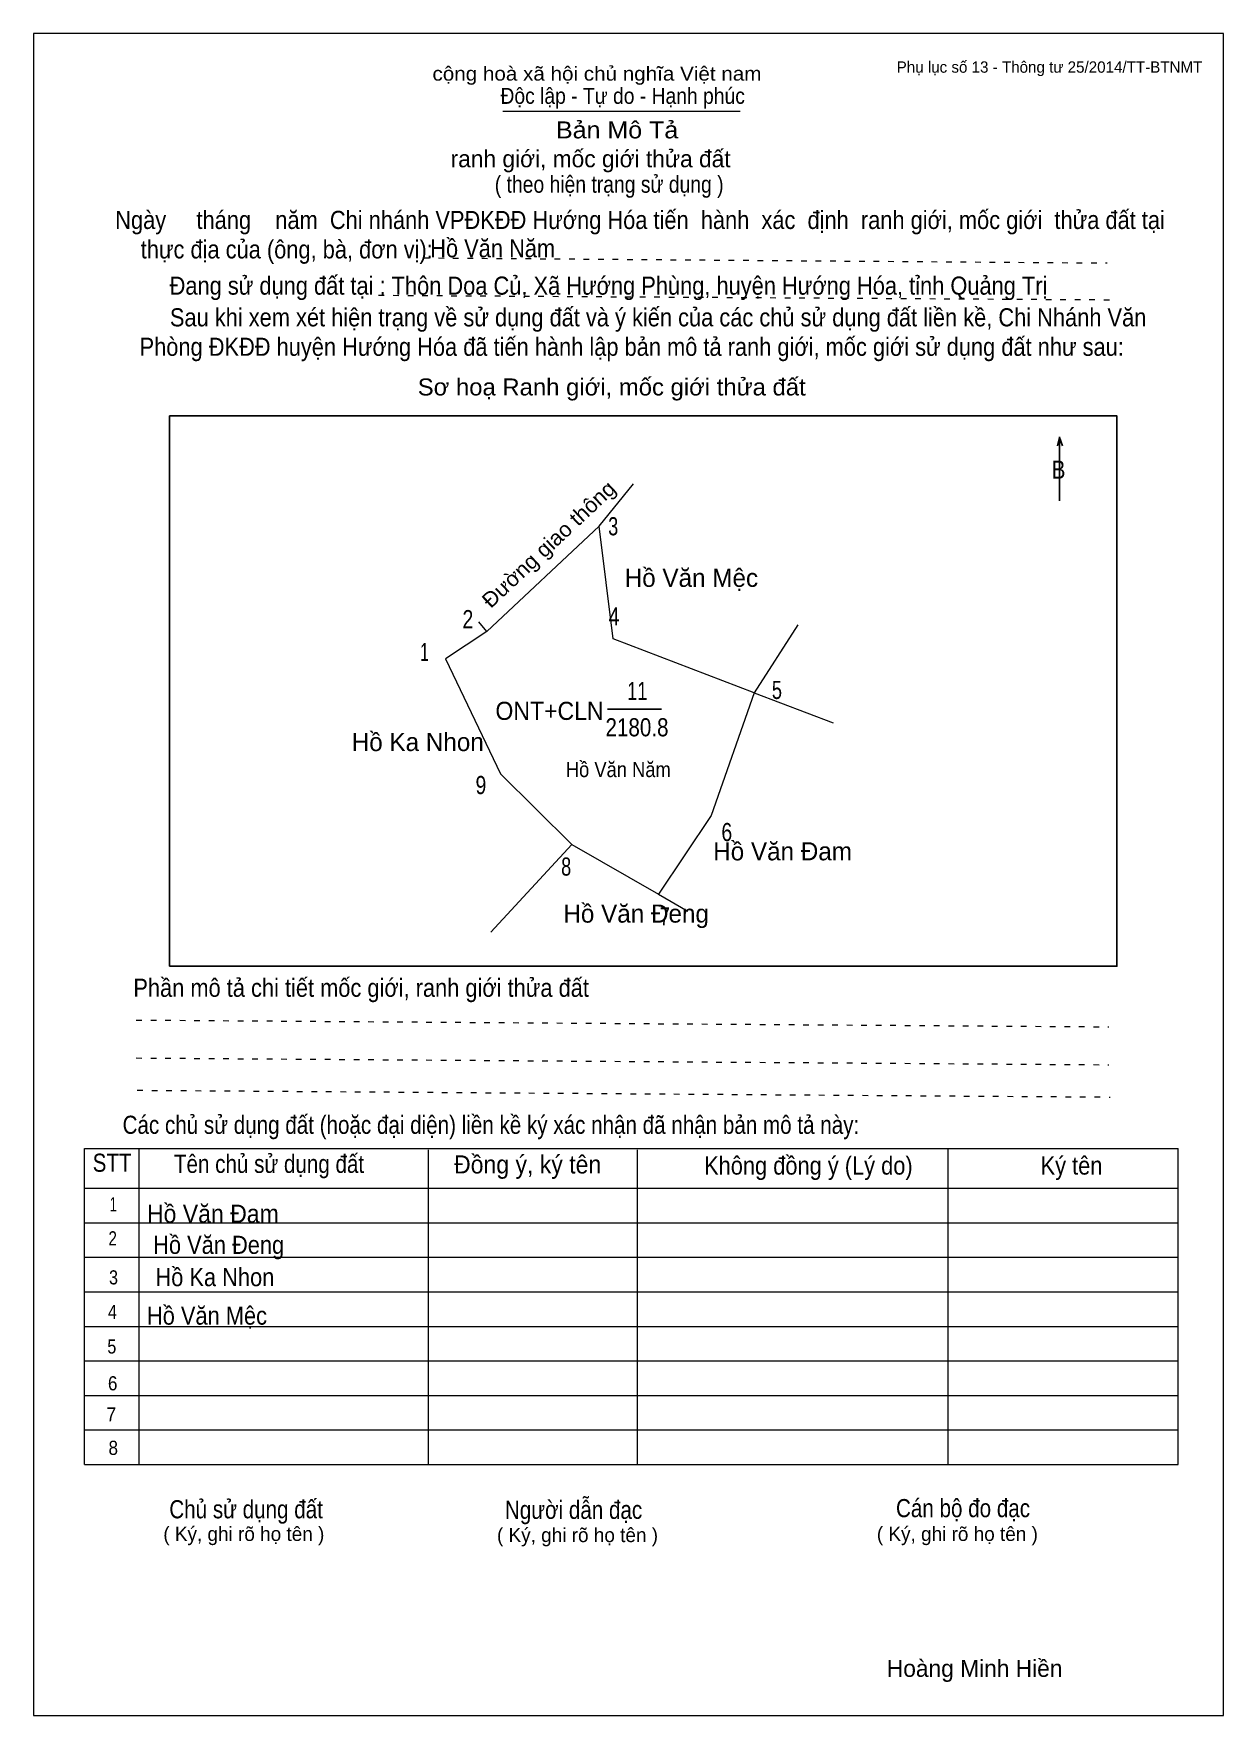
# Model space of a CAD drawing. Header units: centimetres. Extents: x 0 to 21, y 0 to 29.7.
import ezdxf
from ezdxf.enums import TextEntityAlignment as Align

# ---------------------------------------------------------------- set-up
doc = ezdxf.new("R2010")
doc.units = ezdxf.units.CM
doc.header["$LTSCALE"] = 0.13
doc.linetypes.add('DOTTED', pattern=[1.5, 0.3, -1.2])
for name, color, linetype, lineweight in [('1', 7, 'Continuous', 13), ('33', 7, 'Continuous', 25), ('6', 7, 'Continuous', 13), ('62', 7, 'Continuous', 13)]:
    doc.layers.add(name, color=color, linetype=linetype, lineweight=lineweight)
for name, color, linetype in [('2', 7, 'Continuous'), ('32', 7, 'Continuous'), ('34', 7, 'Continuous'), ('63', 7, 'Continuous')]:
    doc.layers.add(name, color=color, linetype=linetype)

msp = doc.modelspace()

# ---------------------------------------------------------------- linework, layer by layer
at = {"layer": '1'}
msp.add_lwpolyline([(21, 0), (21, 29.7), (0, 29.7), (0, 0)], close=True, dxfattribs=at)
at = {"layer": '33'}
msp.add_line((10.13, 17.77), (11.08, 17.77), dxfattribs=at)
at = {"layer": '6'}
for p, q in [((9.98, 21), (10.59, 21.75)), ((8, 19.14), (9.98, 21)), ((8, 19.14), (7.86, 19.31)), ((12.72, 18.06), (14.11, 17.53)), ((9.5, 15.38), (8.24, 16.63)), ((9.5, 15.38), (8.07, 13.83)), ((9.5, 15.38), (11.03, 14.5)), ((11.03, 14.5), (11.55, 14.2))]:
    msp.add_line(p, q, dxfattribs=at)
for points in [[(12.72, 18.06), (10.23, 19.01), (9.98, 21)], [(8, 19.14), (7.27, 18.66), (8.24, 16.63)], [(13.49, 19.26), (12.72, 18.06), (11.96, 15.89), (11.03, 14.5)]]:
    msp.add_lwpolyline(points, dxfattribs=at)
at = {"layer": '62'}
for p, q in [((8.28, 28.33), (12.47, 28.33)), ((0.9, 10.01), (20.2, 10.01)), ((0.9, 4.43), (0.9, 10.01)), ((1.86, 4.43), (1.86, 10.01)), ((6.97, 4.43), (6.97, 9.99)), ((10.66, 4.43), (10.66, 9.99)), ((16.14, 4.43), (16.14, 10.01)), ((20.2, 4.43), (20.2, 10.01)), ((0.9, 9.31), (20.2, 9.31)), ((0.9, 8.7), (20.2, 8.7)), ((0.9, 8.09), (20.2, 8.09)), ((0.9, 7.48), (20.2, 7.48)), ((0.9, 6.87), (20.2, 6.87)), ((0.9, 6.26), (20.2, 6.26)), ((0.9, 5.65), (20.2, 5.65)), ((0.9, 5.04), (20.2, 5.04)), ((0.9, 4.43), (20.2, 4.43))]:
    msp.add_line(p, q, dxfattribs=at)
at = {"layer": '62', "linetype": 'DOTTED'}
for p, q in [((6.89, 25.74), (18.95, 25.65)), ((6.09, 25.08), (19.04, 25)), ((1.81, 12.28), (18.98, 12.16)), ((1.81, 11.61), (18.98, 11.49)), ((1.83, 11.04), (19, 10.92))]:
    msp.add_line(p, q, dxfattribs=at)
at = {"layer": '62', "lineweight": 25}
for p, q in [((18.11, 22.58), (18.11, 21.45)), ((18.11, 22.57), (18.07, 22.42)), ((18.11, 22.57), (18.16, 22.42))]:
    msp.add_line(p, q, dxfattribs=at)
msp.add_lwpolyline([(2.4, 13.23), (19.12, 13.23), (19.12, 22.95), (2.4, 22.95)], close=True, dxfattribs=at)

# ---------------------------------------------------------------- texts
at = {"layer": '2', "width": 1.05}
msp.add_text('Đường giao thông', height=0.2688, rotation=43.208, dxfattribs=at).set_placement((9.183, 20.585), align=Align.CENTER)
at = {"layer": '2', "width": 0.9}
msp.add_text('Hồ Văn Năm', height=0.2688, dxfattribs=at).set_placement((10.32, 16.57), align=Align.CENTER)
at = {"layer": '32'}
for s, width, p in [('3', 0.75, (10.23, 20.84)), ('2', 0.8, (7.665, 19.2)), ('4', 0.8, (10.245, 19.25)), ('1', 0.65, (6.9, 18.62)), ('5', 0.75, (13.12, 17.95)), ('9', 0.8, (7.895, 16.27)), ('6', 0.8, (12.235, 15.44)), ('8', 0.75, (9.4, 14.83)), ('7', 0.75, (11.14, 13.95))]:
    msp.add_text(s, height=0.32, dxfattribs=dict(at, width=width)).set_placement(p, align=Align.CENTER)
at = {"layer": '33'}
for s, p in [('Hồ Văn Mệc', (11.61, 19.93)), ('Hồ Văn Mệc', (11.61, 19.93)), ('Hồ Ka Nhon', (6.78, 17.03)), ('Hồ Ka Nhon', (6.78, 17.03)), ('Hồ Văn Đam', (13.22, 15.1)), ('Hồ Văn Đam', (13.22, 15.1)), ('Hồ Văn Đeng', (10.635, 14))]:
    msp.add_text(s, height=0.32, dxfattribs=at).set_placement(p, align=Align.CENTER)
for s, width, p in [('11', 0.75, (10.655, 17.93)), ('2180.8', 0.85, (10.65, 17.29))]:
    msp.add_text(s, height=0.32, dxfattribs=dict(at, width=width)).set_placement(p, align=Align.CENTER)
at = {"layer": '33', "width": 0.95}
msp.add_text('ONT+CLN', height=0.32, dxfattribs=at).set_placement((10.06, 17.58), align=Align.RIGHT)
at = {"layer": '34'}
for s, width, p in [('Hồ Văn Năm', 0.9, (7, 25.75)), ('Hồ Văn Đam', 0.95, (2, 8.7)), ('Hồ Văn Đeng', 0.9, (2.11, 8.15)), ('Hồ Ka Nhon', 0.9, (2.15, 7.58)), ('Hồ Văn Mệc', 0.9, (2, 6.9))]:
    msp.add_text(s, height=0.32, dxfattribs=dict(at, width=width)).set_placement(p)
at = {"layer": '62'}
for s, height, width, p in [('cộng hoà xã hội chủ nghĩa Việt nam', 0.2474, 1.1, (7.04, 28.87)), ('Độc lập - Tự do - Hạnh phúc', 0.2828, 0.9, (8.24, 28.46)), ('Bản Mô Tả', 0.3, 1.1, (9.22, 27.85)), ('( theo hiện trạng sử dụng )', 0.3, 0.85, (8.14, 26.89)), ('Ngày     tháng    năm  Chi nhánh VPĐKĐĐ Hướng Hóa tiến  hành  xác  định  ranh giới, mốc giới  thửa đất tại ', 0.32, 0.9, (1.44, 26.25)), ('thực địa của (ông, bà, đơn vị): ', 0.32, 0.9, (1.89, 25.73)), ('Đang sử dụng đất tại : Thôn Doa Củ, Xã Hướng Phùng, huyện Hướng Hóa, tỉnh Quảng Trị', 0.32, 0.9, (2.4, 25.09)), ('     Sau khi xem xét hiện trạng về sử dụng đất và ý kiến của các chủ sử dụng đất liền kề, Chi Nhánh Văn ', 0.32, 0.9, (1.87, 24.53)), ('Phòng ĐKĐĐ huyện Hướng Hóa đã tiến hành lập bản mô tả ranh giới, mốc giới sử dụng đất như sau:', 0.32, 0.9, (1.87, 24.01)), ('Sơ hoạ Ranh giới, mốc giới thửa đất', 0.3, 1.05, (6.78, 23.31)), ('B', 0.32, 0.85, (17.97, 21.84)), ('Phần mô tả chi tiết mốc giới, ranh giới thửa đất ', 0.32, 0.9, (1.76, 12.69)), ('Các chủ sử dụng đất (hoặc đại diện) liền kề ký xác nhận đã nhận bản mô tả này:', 0.32, 0.85, (1.57, 10.27))]:
    msp.add_text(s, height=height, dxfattribs=dict(at, width=width)).set_placement(p)
msp.add_text('ranh giới, mốc giới thửa đất', height=0.3, dxfattribs=at).set_placement((7.36, 27.34))
for s, height, width, p in [('STT', 0.32, 0.85, (1.385, 9.6)), ('Tên chủ sử dụng đất', 0.32, 0.85, (4.155, 9.58)), ('Đồng ý, ký tên', 0.32, 0.95, (8.72, 9.57)), ('Không đồng ý (Lý do)', 0.32, 0.9, (13.675, 9.55)), ('Ký tên', 0.32, 0.9, (18.32, 9.55)), ('1', 0.25, 0.7, (1.405, 8.9)), ('2', 0.25, 0.8, (1.395, 8.3)), ('3', 0.25, 0.85, (1.41, 7.61)), ('4', 0.25, 0.85, (1.39, 7)), ('5', 0.25, 0.85, (1.38, 6.39)), ('6', 0.25, 0.9, (1.395, 5.74)), ('7', 0.25, 0.95, (1.37, 5.19)), ('8', 0.25, 0.9, (1.405, 4.6)), ('Người dẫn đạc', 0.32, 0.85, (9.53, 3.47)), ('Chủ sử dụng đất', 0.32, 0.85, (3.75, 3.48)), ('Cán bộ đo đạc', 0.32, 0.85, (16.405, 3.5))]:
    msp.add_text(s, height=height, dxfattribs=dict(at, width=width)).set_placement(p, align=Align.CENTER)
for p in [(3.71, 3.08), (9.6, 3.06), (16.305, 3.08)]:
    msp.add_text('( Ký, ghi rõ họ tên )', height=0.25, dxfattribs=at).set_placement(p, align=Align.CENTER)
at = {"layer": '63'}
msp.add_text('Phụ lục số 13 - Thông tư 25/2014/TT-BTNMT', height=0.2, dxfattribs=at).set_placement((20.63, 29.01), align=Align.RIGHT)
msp.add_text('Hoàng Minh Hiền', height=0.3, dxfattribs=at).set_placement((16.61, 0.68), align=Align.CENTER)

doc.saveas('drawing.dxf')
